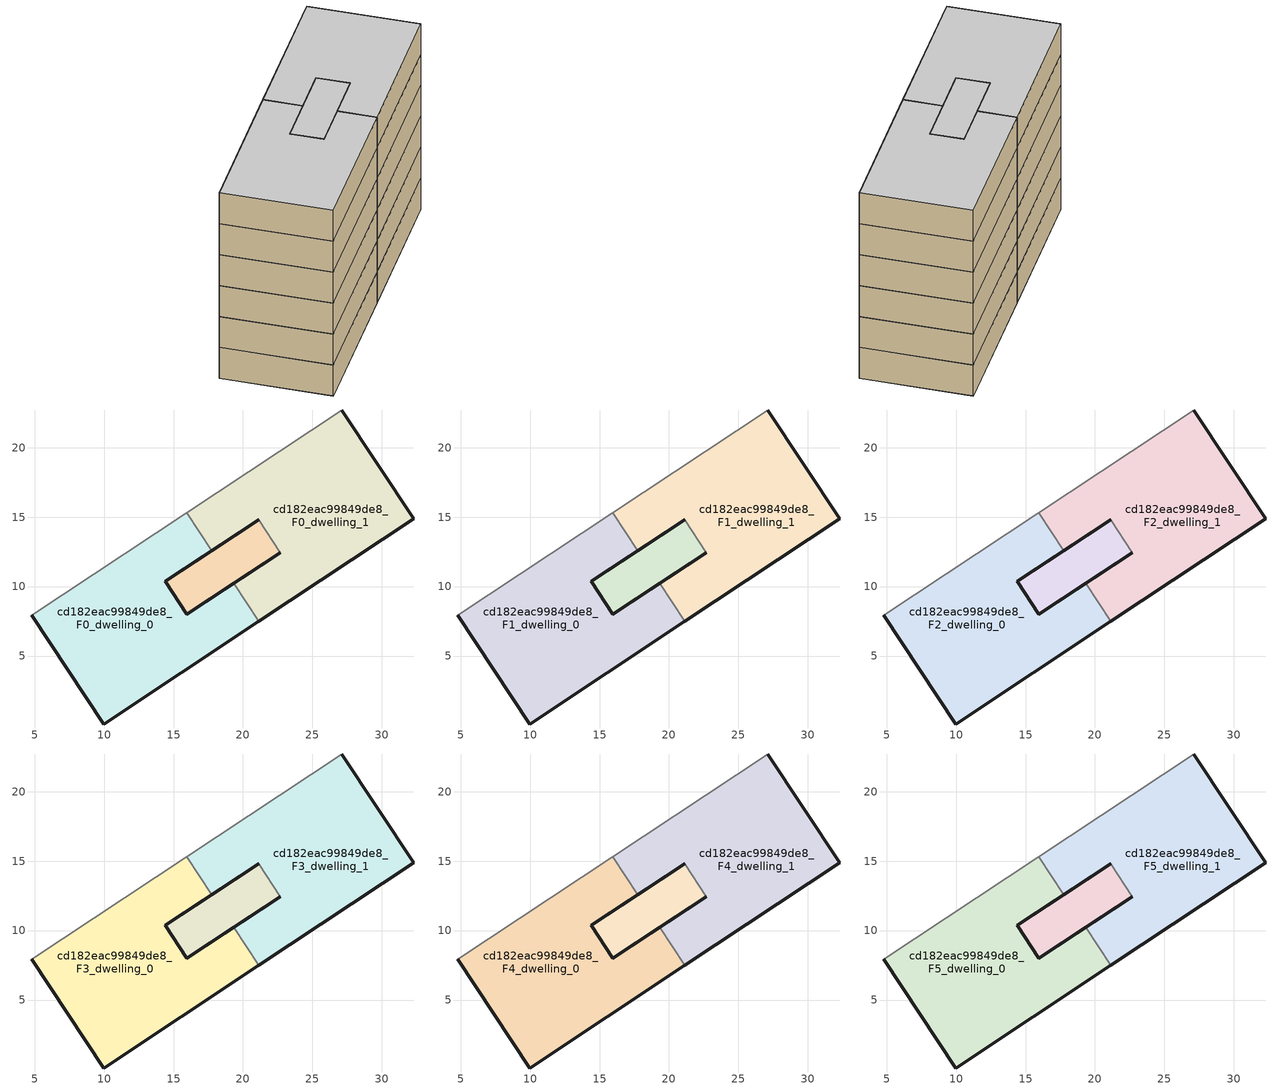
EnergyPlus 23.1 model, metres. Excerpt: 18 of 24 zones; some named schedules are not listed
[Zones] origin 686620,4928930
cd182eac99849de8_F0_dwelling_0
 floor ground (EU_floor_Construction): 21.13,7.49 19.32,10.23 15.97,8.02 14.42,10.37 17.77,12.59 15.95,15.33 4.79,7.95 9.97,0.11 z0
 wall outside (EU_wall_Construction): 17.77,12.59 14.42,10.37 15.97,8.02 19.32,10.23 / 21.13,7.49 9.97,0.11 4.79,7.95 z0:3
 wall adiabatic (EU_wall_Construction): 4.79,7.95 15.95,15.33 z0:3
 wall to cd182eac99849de8_F0_dwelling_1 (EU_wall_Construction): 15.95,15.33 17.77,12.59 / 19.32,10.23 21.13,7.49 z0:3
cd182eac99849de8_F0_dwelling_1
 floor ground (EU_floor_Construction): 32.3,14.87 27.12,22.71 15.95,15.33 17.77,12.59 21.12,14.8 22.67,12.45 19.32,10.23 21.13,7.49 z0
 wall outside (EU_wall_Construction): 19.32,10.23 22.67,12.45 / 21.12,14.8 17.77,12.59 / 27.12,22.71 32.3,14.87 21.13,7.49 z0:3
 wall adiabatic (EU_wall_Construction): 15.95,15.33 27.12,22.71 z0:3
 wall to cd182eac99849de8_F0_circulation (EU_wall_Construction): 22.67,12.45 21.12,14.8 z0:3
cd182eac99849de8_F0_circulation
 floor ground (EU_floor_Construction): 22.67,12.45 21.12,14.8 14.42,10.37 15.97,8.02 z0
 wall outside (EU_wall_Construction): 22.67,12.45 15.97,8.02 14.42,10.37 21.12,14.8 z0:3
cd182eac99849de8_F1_dwelling_0
 floor to cd182eac99849de8_F0_dwelling_0 (EU_floor_Construction): 21.13,7.49 19.32,10.23 15.97,8.02 14.42,10.37 17.77,12.59 15.95,15.33 4.79,7.95 9.97,0.11 z3
 wall outside (EU_wall_Construction): 17.77,12.59 14.42,10.37 15.97,8.02 19.32,10.23 / 21.13,7.49 9.97,0.11 4.79,7.95 z3:6
 wall adiabatic (EU_wall_Construction): 4.79,7.95 15.95,15.33 z3:6
 wall to cd182eac99849de8_F1_dwelling_1 (EU_wall_Construction): 15.95,15.33 17.77,12.59 / 19.32,10.23 21.13,7.49 z3:6
cd182eac99849de8_F1_dwelling_1
 floor to cd182eac99849de8_F0_dwelling_1 (EU_floor_Construction): 32.3,14.87 27.12,22.71 15.95,15.33 17.77,12.59 21.12,14.8 22.67,12.45 19.32,10.23 21.13,7.49 z3
 wall outside (EU_wall_Construction): 19.32,10.23 22.67,12.45 / 21.12,14.8 17.77,12.59 / 27.12,22.71 32.3,14.87 21.13,7.49 z3:6
 wall adiabatic (EU_wall_Construction): 15.95,15.33 27.12,22.71 z3:6
 wall to cd182eac99849de8_F1_circulation (EU_wall_Construction): 22.67,12.45 21.12,14.8 z3:6
cd182eac99849de8_F1_circulation
 floor to cd182eac99849de8_F0_circulation (EU_floor_Construction): 22.67,12.45 21.12,14.8 14.42,10.37 15.97,8.02 z3
 wall outside (EU_wall_Construction): 22.67,12.45 15.97,8.02 14.42,10.37 21.12,14.8 z3:6
cd182eac99849de8_F2_dwelling_0
 floor to cd182eac99849de8_F1_dwelling_0 (EU_floor_Construction): 21.13,7.49 19.32,10.23 15.97,8.02 14.42,10.37 17.77,12.59 15.95,15.33 4.79,7.95 9.97,0.11 z6
 wall outside (EU_wall_Construction): 17.77,12.59 14.42,10.37 15.97,8.02 19.32,10.23 / 21.13,7.49 9.97,0.11 4.79,7.95 z6:9
 wall adiabatic (EU_wall_Construction): 4.79,7.95 15.95,15.33 z6:9
 wall to cd182eac99849de8_F2_dwelling_1 (EU_wall_Construction): 15.95,15.33 17.77,12.59 / 19.32,10.23 21.13,7.49 z6:9
cd182eac99849de8_F2_dwelling_1
 floor to cd182eac99849de8_F1_dwelling_1 (EU_floor_Construction): 32.3,14.87 27.12,22.71 15.95,15.33 17.77,12.59 21.12,14.8 22.67,12.45 19.32,10.23 21.13,7.49 z6
 wall outside (EU_wall_Construction): 19.32,10.23 22.67,12.45 / 21.12,14.8 17.77,12.59 / 27.12,22.71 32.3,14.87 21.13,7.49 z6:9
 wall adiabatic (EU_wall_Construction): 15.95,15.33 27.12,22.71 z6:9
 wall to cd182eac99849de8_F2_circulation (EU_wall_Construction): 22.67,12.45 21.12,14.8 z6:9
cd182eac99849de8_F2_circulation
 floor to cd182eac99849de8_F1_circulation (EU_floor_Construction): 22.67,12.45 21.12,14.8 14.42,10.37 15.97,8.02 z6
 wall outside (EU_wall_Construction): 22.67,12.45 15.97,8.02 14.42,10.37 21.12,14.8 z6:9
cd182eac99849de8_F3_dwelling_0
 floor to cd182eac99849de8_F2_dwelling_0 (EU_floor_Construction): 21.13,7.49 19.32,10.23 15.97,8.02 14.42,10.37 17.77,12.59 15.95,15.33 4.79,7.95 9.97,0.11 z9
 wall outside (EU_wall_Construction): 17.77,12.59 14.42,10.37 15.97,8.02 19.32,10.23 / 21.13,7.49 9.97,0.11 4.79,7.95 z9:12
 wall adiabatic (EU_wall_Construction): 4.79,7.95 15.95,15.33 z9:12
 wall to cd182eac99849de8_F3_dwelling_1 (EU_wall_Construction): 15.95,15.33 17.77,12.59 / 19.32,10.23 21.13,7.49 z9:12
cd182eac99849de8_F3_dwelling_1
 floor to cd182eac99849de8_F2_dwelling_1 (EU_floor_Construction): 32.3,14.87 27.12,22.71 15.95,15.33 17.77,12.59 21.12,14.8 22.67,12.45 19.32,10.23 21.13,7.49 z9
 wall outside (EU_wall_Construction): 19.32,10.23 22.67,12.45 / 21.12,14.8 17.77,12.59 / 27.12,22.71 32.3,14.87 21.13,7.49 z9:12
 wall adiabatic (EU_wall_Construction): 15.95,15.33 27.12,22.71 z9:12
 wall to cd182eac99849de8_F3_circulation (EU_wall_Construction): 22.67,12.45 21.12,14.8 z9:12
cd182eac99849de8_F3_circulation
 floor to cd182eac99849de8_F2_circulation (EU_floor_Construction): 22.67,12.45 21.12,14.8 14.42,10.37 15.97,8.02 z9
 wall outside (EU_wall_Construction): 22.67,12.45 15.97,8.02 14.42,10.37 21.12,14.8 z9:12
cd182eac99849de8_F4_dwelling_0
 floor to cd182eac99849de8_F3_dwelling_0 (EU_floor_Construction): 21.13,7.49 19.32,10.23 15.97,8.02 14.42,10.37 17.77,12.59 15.95,15.33 4.79,7.95 9.97,0.11 z12
 wall outside (EU_wall_Construction): 17.77,12.59 14.42,10.37 15.97,8.02 19.32,10.23 / 21.13,7.49 9.97,0.11 4.79,7.95 z12:15
 wall adiabatic (EU_wall_Construction): 4.79,7.95 15.95,15.33 z12:15
 wall to cd182eac99849de8_F4_dwelling_1 (EU_wall_Construction): 15.95,15.33 17.77,12.59 / 19.32,10.23 21.13,7.49 z12:15
cd182eac99849de8_F4_dwelling_1
 floor to cd182eac99849de8_F3_dwelling_1 (EU_floor_Construction): 32.3,14.87 27.12,22.71 15.95,15.33 17.77,12.59 21.12,14.8 22.67,12.45 19.32,10.23 21.13,7.49 z12
 wall outside (EU_wall_Construction): 19.32,10.23 22.67,12.45 / 21.12,14.8 17.77,12.59 / 27.12,22.71 32.3,14.87 21.13,7.49 z12:15
 wall adiabatic (EU_wall_Construction): 15.95,15.33 27.12,22.71 z12:15
 wall to cd182eac99849de8_F4_circulation (EU_wall_Construction): 22.67,12.45 21.12,14.8 z12:15
cd182eac99849de8_F4_circulation
 floor to cd182eac99849de8_F3_circulation (EU_floor_Construction): 22.67,12.45 21.12,14.8 14.42,10.37 15.97,8.02 z12
 wall outside (EU_wall_Construction): 22.67,12.45 15.97,8.02 14.42,10.37 21.12,14.8 z12:15
cd182eac99849de8_F5_dwelling_0
 floor to cd182eac99849de8_F4_dwelling_0 (EU_floor_Construction): 21.13,7.49 19.32,10.23 15.97,8.02 14.42,10.37 17.77,12.59 15.95,15.33 4.79,7.95 9.97,0.11 z15
 wall outside (EU_wall_Construction): 17.77,12.59 14.42,10.37 15.97,8.02 19.32,10.23 / 21.13,7.49 9.97,0.11 4.79,7.95 z15:18
 wall adiabatic (EU_wall_Construction): 4.79,7.95 15.95,15.33 z15:18
 wall to cd182eac99849de8_F5_dwelling_1 (EU_wall_Construction): 15.95,15.33 17.77,12.59 / 19.32,10.23 21.13,7.49 z15:18
 ceiling to cd182eac99849de8_F6_dwelling_0 (EU_floor_Construction): 17.77,12.59 14.42,10.37 15.97,8.02 19.32,10.23 21.13,7.49 9.97,0.11 4.79,7.95 15.95,15.33 z18
cd182eac99849de8_F5_dwelling_1
 floor to cd182eac99849de8_F4_dwelling_1 (EU_floor_Construction): 32.3,14.87 27.12,22.71 15.95,15.33 17.77,12.59 21.12,14.8 22.67,12.45 19.32,10.23 21.13,7.49 z15
 wall outside (EU_wall_Construction): 19.32,10.23 22.67,12.45 / 21.12,14.8 17.77,12.59 / 27.12,22.71 32.3,14.87 21.13,7.49 z15:18
 wall adiabatic (EU_wall_Construction): 15.95,15.33 27.12,22.71 z15:18
 wall to cd182eac99849de8_F5_circulation (EU_wall_Construction): 22.67,12.45 21.12,14.8 z15:18
 ceiling to cd182eac99849de8_F6_dwelling_1 (EU_floor_Construction): 27.12,22.71 32.3,14.87 21.13,7.49 19.32,10.23 22.67,12.45 21.12,14.8 17.77,12.59 15.95,15.33 z18
cd182eac99849de8_F5_circulation
 floor to cd182eac99849de8_F4_circulation (EU_floor_Construction): 22.67,12.45 21.12,14.8 14.42,10.37 15.97,8.02 z15
 wall outside (EU_wall_Construction): 22.67,12.45 15.97,8.02 14.42,10.37 21.12,14.8 z15:18
 ceiling to cd182eac99849de8_F6_circulation (EU_floor_Construction): 21.12,14.8 22.67,12.45 15.97,8.02 14.42,10.37 z18
[Building]
EU S2 Campaign: North Axis=0; Terrain=City; Solar Distribution=FullExterior
[Site:Location]
Bologna: Latitude=44.5; Longitude=11.25; Time Zone=1; Elevation=37
[SizingPeriod:WeatherFileDays]
AnnualSizingPeriod: Begin Month=1; Begin Day of Month=1; End Month=12; End Day of Month=31; Day of Week for Start Day=Monday; Use Weather File Daylight Saving Period=No; Use Weather File Rain and Snow Indicators=No
[MATERIAL]
EU_InternalMass_Material: Roughness=MediumRough; Thickness=0.1; Conductivity=1; Density=1800; Specific Heat=900; Thermal Absorptance=0.9; Solar Absorptance=0.7; Visible Absorptance=0.7
[MATERIAL:NOMASS] Roughness=MediumRough; Thermal Absorptance=0.9; Solar Absorptance=0.7; Visible Absorptance=0.7
Name | Thermal Resistance
EU_wall_NoMass | 0.905828
EU_floor_NoMass | 0.67114
[CONSTRUCTION]
EU_wall_Construction: EU_wall_NoMass
EU_floor_Construction: EU_floor_NoMass
EU_InternalMass_Construction: EU_InternalMass_Material
[ZONE] Type=1; Multiplier=1; Ceiling Height=autocalculate; Floor Area=autocalculate; Part of Total Floor Area=Yes
Name | Volume
cd182eac99849de8_F0_dwelling_0; cd182eac99849de8_F1_dwelling_0; cd182eac99849de8_F2_dwelling_0; cd182eac99849de8_F3_dwelling_0; cd182eac99849de8_F4_dwelling_0; cd182eac99849de8_F5_dwelling_0 | 343.25
cd182eac99849de8_F0_dwelling_1 | 343.249
cd182eac99849de8_F1_dwelling_1; cd182eac99849de8_F2_dwelling_1; cd182eac99849de8_F3_dwelling_1; cd182eac99849de8_F4_dwelling_1; cd182eac99849de8_F5_dwelling_1 | 343.248
cd182eac99849de8_F0_circulation | 67.8735
cd182eac99849de8_F1_circulation; cd182eac99849de8_F2_circulation; cd182eac99849de8_F3_circulation; cd182eac99849de8_F4_circulation; cd182eac99849de8_F5_circulation | 67.8743
[INTERNALMASS] Construction=EU_InternalMass_Construction; Surface Area=114.407
Name | Zone or ZoneList
cd182eac99849de8_F0_dwelling_0_EU_InternalMass | cd182eac99849de8_F0_dwelling_0
cd182eac99849de8_F0_dwelling_1_EU_InternalMass | cd182eac99849de8_F0_dwelling_1
cd182eac99849de8_F1_dwelling_0_EU_InternalMass | cd182eac99849de8_F1_dwelling_0
cd182eac99849de8_F1_dwelling_1_EU_InternalMass | cd182eac99849de8_F1_dwelling_1
cd182eac99849de8_F2_dwelling_0_EU_InternalMass | cd182eac99849de8_F2_dwelling_0
cd182eac99849de8_F2_dwelling_1_EU_InternalMass | cd182eac99849de8_F2_dwelling_1
cd182eac99849de8_F3_dwelling_0_EU_InternalMass | cd182eac99849de8_F3_dwelling_0
cd182eac99849de8_F3_dwelling_1_EU_InternalMass | cd182eac99849de8_F3_dwelling_1
cd182eac99849de8_F4_dwelling_0_EU_InternalMass | cd182eac99849de8_F4_dwelling_0
cd182eac99849de8_F4_dwelling_1_EU_InternalMass | cd182eac99849de8_F4_dwelling_1
cd182eac99849de8_F5_dwelling_0_EU_InternalMass | cd182eac99849de8_F5_dwelling_0
cd182eac99849de8_F5_dwelling_1_EU_InternalMass | cd182eac99849de8_F5_dwelling_1
[OTHEREQUIPMENT] Fuel Type=Electricity; Design Level Calculation Method=Watts/Area; Power per Zone Floor Area=1; Fraction Latent=0; Fraction Radiant=0; Fraction Lost=0; Carbon Dioxide Generation Rate=0; EndUse Subcategory=EU_Step8_InternalGains
Name | Zone or ZoneList or Space or SpaceList | Schedule
EU_Step8_InternalGain_cd182eac99849de8_F0_dwelling_0_f000 | cd182eac99849de8_F0_dwelling_0 | EU_Step8_GainSchedule_cd182eac99849de8_F0_dwelling_0_f000
EU_Step8_InternalGain_cd182eac99849de8_F0_dwelling_1_f000 | cd182eac99849de8_F0_dwelling_1 | EU_Step8_GainSchedule_cd182eac99849de8_F0_dwelling_1_f000
EU_Step8_InternalGain_cd182eac99849de8_F1_dwelling_0_f000 | cd182eac99849de8_F1_dwelling_0 | EU_Step8_GainSchedule_cd182eac99849de8_F1_dwelling_0_f000
EU_Step8_InternalGain_cd182eac99849de8_F1_dwelling_1_f000 | cd182eac99849de8_F1_dwelling_1 | EU_Step8_GainSchedule_cd182eac99849de8_F1_dwelling_1_f000
EU_Step8_InternalGain_cd182eac99849de8_F2_dwelling_0_f000 | cd182eac99849de8_F2_dwelling_0 | EU_Step8_GainSchedule_cd182eac99849de8_F2_dwelling_0_f000
EU_Step8_InternalGain_cd182eac99849de8_F2_dwelling_1_f000 | cd182eac99849de8_F2_dwelling_1 | EU_Step8_GainSchedule_cd182eac99849de8_F2_dwelling_1_f000
EU_Step8_InternalGain_cd182eac99849de8_F3_dwelling_0_f000 | cd182eac99849de8_F3_dwelling_0 | EU_Step8_GainSchedule_cd182eac99849de8_F3_dwelling_0_f000
EU_Step8_InternalGain_cd182eac99849de8_F3_dwelling_1_f000 | cd182eac99849de8_F3_dwelling_1 | EU_Step8_GainSchedule_cd182eac99849de8_F3_dwelling_1_f000
EU_Step8_InternalGain_cd182eac99849de8_F4_dwelling_0_f000 | cd182eac99849de8_F4_dwelling_0 | EU_Step8_GainSchedule_cd182eac99849de8_F4_dwelling_0_f000
EU_Step8_InternalGain_cd182eac99849de8_F4_dwelling_1_f000 | cd182eac99849de8_F4_dwelling_1 | EU_Step8_GainSchedule_cd182eac99849de8_F4_dwelling_1_f000
EU_Step8_InternalGain_cd182eac99849de8_F5_dwelling_0_f000 | cd182eac99849de8_F5_dwelling_0 | EU_Step8_GainSchedule_cd182eac99849de8_F5_dwelling_0_f000
EU_Step8_InternalGain_cd182eac99849de8_F5_dwelling_1_f000 | cd182eac99849de8_F5_dwelling_1 | EU_Step8_GainSchedule_cd182eac99849de8_F5_dwelling_1_f000
[ZONEINFILTRATION:DESIGNFLOWRATE] Schedule=EU_AlwaysOn; Design Flow Rate Calculation Method=Flow/Area; Flow Rate per Floor Area=0.0005; Constant Term Coefficient=1; Temperature Term Coefficient=0; Velocity Term Coefficient=0; Velocity Squared Term Coefficient=0
Name | Zone or ZoneList or Space or SpaceList
EU_Circulation_Infiltration_cd182eac99849de8_F0_circulation | cd182eac99849de8_F0_circulation
EU_Circulation_Infiltration_cd182eac99849de8_F1_circulation | cd182eac99849de8_F1_circulation
EU_Circulation_Infiltration_cd182eac99849de8_F2_circulation | cd182eac99849de8_F2_circulation
EU_Circulation_Infiltration_cd182eac99849de8_F3_circulation | cd182eac99849de8_F3_circulation
EU_Circulation_Infiltration_cd182eac99849de8_F4_circulation | cd182eac99849de8_F4_circulation
EU_Circulation_Infiltration_cd182eac99849de8_F5_circulation | cd182eac99849de8_F5_circulation
[ZONEVENTILATION:DESIGNFLOWRATE] Schedule=EU_AlwaysOn; Design Flow Rate Calculation Method=AirChanges/Hour; Air Changes per Hour=0.73129; Ventilation Type=Natural; Fan Pressure Rise=0; Fan Total Efficiency=1; Constant Term Coefficient=1; Temperature Term Coefficient=0; Velocity Term Coefficient=0; Velocity Squared Term Coefficient=0; Minimum Indoor Temperature=-100; Maximum Indoor Temperature=100; Delta Temperature=-100; Minimum Outdoor Temperature=-100; Maximum Outdoor Temperature=100; Maximum Wind Speed=40
Name | Zone or ZoneList or Space or SpaceList
EU_ConstantAir_cd182eac99849de8_F0_dwelling_0 | cd182eac99849de8_F0_dwelling_0
EU_ConstantAir_cd182eac99849de8_F0_dwelling_1 | cd182eac99849de8_F0_dwelling_1
EU_ConstantAir_cd182eac99849de8_F1_dwelling_0 | cd182eac99849de8_F1_dwelling_0
EU_ConstantAir_cd182eac99849de8_F1_dwelling_1 | cd182eac99849de8_F1_dwelling_1
EU_ConstantAir_cd182eac99849de8_F2_dwelling_0 | cd182eac99849de8_F2_dwelling_0
EU_ConstantAir_cd182eac99849de8_F2_dwelling_1 | cd182eac99849de8_F2_dwelling_1
EU_ConstantAir_cd182eac99849de8_F3_dwelling_0 | cd182eac99849de8_F3_dwelling_0
EU_ConstantAir_cd182eac99849de8_F3_dwelling_1 | cd182eac99849de8_F3_dwelling_1
EU_ConstantAir_cd182eac99849de8_F4_dwelling_0 | cd182eac99849de8_F4_dwelling_0
EU_ConstantAir_cd182eac99849de8_F4_dwelling_1 | cd182eac99849de8_F4_dwelling_1
EU_ConstantAir_cd182eac99849de8_F5_dwelling_0 | cd182eac99849de8_F5_dwelling_0
EU_ConstantAir_cd182eac99849de8_F5_dwelling_1 | cd182eac99849de8_F5_dwelling_1
[HVACTEMPLATE:THERMOSTAT] Constant Heating Setpoint=20; Constant Cooling Setpoint=50
EU_HeatOnly_cd182eac99849de8_F0_dwelling_0; EU_HeatOnly_cd182eac99849de8_F0_dwelling_1; EU_HeatOnly_cd182eac99849de8_F1_dwelling_0; EU_HeatOnly_cd182eac99849de8_F1_dwelling_1; EU_HeatOnly_cd182eac99849de8_F2_dwelling_0; EU_HeatOnly_cd182eac99849de8_F2_dwelling_1; EU_HeatOnly_cd182eac99849de8_F3_dwelling_0; EU_HeatOnly_cd182eac99849de8_F3_dwelling_1; EU_HeatOnly_cd182eac99849de8_F4_dwelling_0; EU_HeatOnly_cd182eac99849de8_F4_dwelling_1; EU_HeatOnly_cd182eac99849de8_F5_dwelling_0; EU_HeatOnly_cd182eac99849de8_F5_dwelling_1; EU_HeatOnly_cd182eac99849de8_F6_dwelling_0; EU_HeatOnly_cd182eac99849de8_F6_dwelling_1; EU_HeatOnly_cd182eac99849de8_F7_dwelling_0; EU_HeatOnly_cd182eac99849de8_F7_dwelling_1
[HVACTEMPLATE:ZONE:IDEALLOADSAIRSYSTEM] System Availability Schedule=EU_AlwaysOn; Maximum Heating Supply Air Temperature=50; Minimum Cooling Supply Air Temperature=13; Maximum Heating Supply Air Humidity Ratio=0.0156; Minimum Cooling Supply Air Humidity Ratio=0.0077; Heating Limit=NoLimit; Cooling Limit=NoLimit; Heating Availability Schedule=EU_AlwaysOn; Cooling Availability Schedule=EU_CoolingOff; Dehumidification Control Type=ConstantSensibleHeatRatio; Cooling Sensible Heat Ratio=0.7; Dehumidification Setpoint=60; Humidification Control Type=None; Humidification Setpoint=30; Outdoor Air Method=None; Outdoor Air Flow Rate per Person=0.00944; Outdoor Air Flow Rate per Zone Floor Area=0; Outdoor Air Flow Rate per Zone=0; Demand Controlled Ventilation Type=None; Outdoor Air Economizer Type=NoEconomizer; Heat Recovery Type=None; Sensible Heat Recovery Effectiveness=0.7; Latent Heat Recovery Effectiveness=0.65
Name | Template Thermostat
cd182eac99849de8_F0_dwelling_0 | EU_HeatOnly_cd182eac99849de8_F0_dwelling_0
cd182eac99849de8_F0_dwelling_1 | EU_HeatOnly_cd182eac99849de8_F0_dwelling_1
cd182eac99849de8_F1_dwelling_0 | EU_HeatOnly_cd182eac99849de8_F1_dwelling_0
cd182eac99849de8_F1_dwelling_1 | EU_HeatOnly_cd182eac99849de8_F1_dwelling_1
cd182eac99849de8_F2_dwelling_0 | EU_HeatOnly_cd182eac99849de8_F2_dwelling_0
cd182eac99849de8_F2_dwelling_1 | EU_HeatOnly_cd182eac99849de8_F2_dwelling_1
cd182eac99849de8_F3_dwelling_0 | EU_HeatOnly_cd182eac99849de8_F3_dwelling_0
cd182eac99849de8_F3_dwelling_1 | EU_HeatOnly_cd182eac99849de8_F3_dwelling_1
cd182eac99849de8_F4_dwelling_0 | EU_HeatOnly_cd182eac99849de8_F4_dwelling_0
cd182eac99849de8_F4_dwelling_1 | EU_HeatOnly_cd182eac99849de8_F4_dwelling_1
cd182eac99849de8_F5_dwelling_0 | EU_HeatOnly_cd182eac99849de8_F5_dwelling_0
cd182eac99849de8_F5_dwelling_1 | EU_HeatOnly_cd182eac99849de8_F5_dwelling_1
[SIZING:ZONE] Zone Cooling Design Supply Air Temperature Input Method=SupplyAirTemperature; Zone Cooling Design Supply Air Temperature=13; Zone Heating Design Supply Air Temperature Input Method=SupplyAirTemperature; Zone Heating Design Supply Air Temperature=50; Zone Cooling Design Supply Air Humidity Ratio=0.008; Zone Heating Design Supply Air Humidity Ratio=0.008; Cooling Design Air Flow Method=DesignDay; Cooling Design Air Flow Rate=0; Cooling Minimum Air Flow per Zone Floor Area=0.000762; Cooling Minimum Air Flow=0; Cooling Minimum Air Flow Fraction=0.2; Heating Design Air Flow Method=DesignDay; Heating Design Air Flow Rate=0; Heating Maximum Air Flow per Zone Floor Area=0.002032; Heating Maximum Air Flow=0.141576; Heating Maximum Air Flow Fraction=0.3; Account for Dedicated Outdoor Air System=No; Dedicated Outdoor Air System Control Strategy=NeutralSupplyAir; Dedicated Outdoor Air Low Setpoint Temperature for Design=autosize; Dedicated Outdoor Air High Setpoint Temperature for Design=autosize; Zone Load Sizing Method=Sensible Load Only No Latent Load; Zone Latent Cooling Design Supply Air Humidity Ratio Input Method=HumidityRatioDifference; Zone Cooling Design Supply Air Humidity Ratio Difference=0.005; Zone Latent Heating Design Supply Air Humidity Ratio Input Method=HumidityRatioDifference; Zone Humidification Design Supply Air Humidity Ratio Difference=0.005
cd182eac99849de8_F0_dwelling_0; cd182eac99849de8_F0_dwelling_1; cd182eac99849de8_F1_dwelling_0; cd182eac99849de8_F1_dwelling_1; cd182eac99849de8_F2_dwelling_0; cd182eac99849de8_F2_dwelling_1
